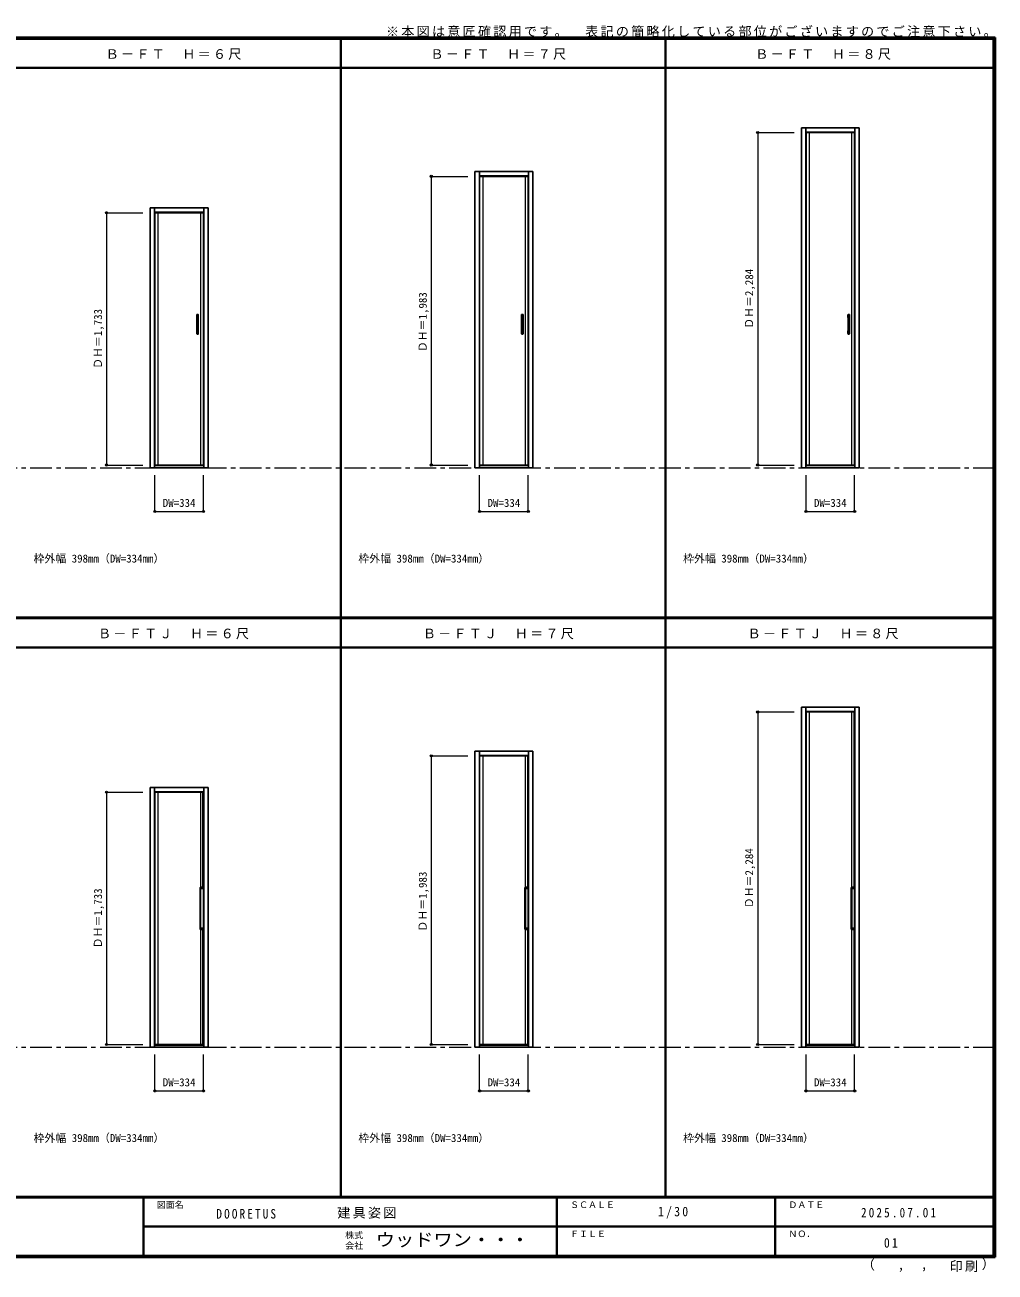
# Model space of a CAD drawing. Units: millimetres, scale not verified. Extents: x -6000 to 5700, y -4307 to 4260.
# Drawn here: x -966 to 5700, y -4307 to 4260 of the extents above; entities that cross this region are included whole.
import ezdxf
from ezdxf.enums import TextEntityAlignment as Align

# ---------------------------------------------------------------- set-up
doc = ezdxf.new("R2010")
doc.units = ezdxf.units.MM
doc.header["$LTSCALE"] = 30
doc.header["$PDMODE"] = 32
doc.header["$PDSIZE"] = 15
doc.linetypes.add('CHAIN1', pattern=[8, 5, -1, 1, -1])
for name, color, linetype, lineweight in [('0-1_通り芯', 7, 'CHAIN1', 18), ('0-2_扉', 3, 'Continuous', 25), ('0-3_仕上げ', 7, 'Continuous', 18), ('0-4_枠', 3, 'Continuous', 25), ('0-7_取手', 7, 'Continuous', 18), ('0-A_文字', 3, 'Continuous', 25), ('0-B_寸法', 4, 'Continuous', 9), ('F-1_枠', 6, 'Continuous', 40)]:
    doc.layers.add(name, color=color, linetype=linetype, lineweight=lineweight)
doc.layers.add('F-A_文字', color=7, linetype='Continuous')
doc.styles.add('ＭＳ ゴシック', font='')
doc.styles.get('ＭＳ ゴシック').set_extended_font_data('MS Gothic')

msp = doc.modelspace()

# ---------------------------------------------------------------- linework, layer by layer
at = {"layer": '0-1_通り芯'}
for p, q in [((-5490, 1218), (5700, 1218)), ((-5490, -2762.5), (5700, -2762.5))]:
    msp.add_line(p, q, dxfattribs=at)
at = {"layer": '0-2_扉'}
for p, q in [((4735.18, 3521), (4735.18, 1237)), ((2158.58, 3220), (2158.58, 1237)), ((2492.58, 3220), (2158.58, 3220)), ((2492.58, 3220), (2492.58, 1237)), ((260.98, 2970), (260.98, 1237)), ((260.98, 1237), (-73.02, 1237)), ((2492.58, 1237), (2158.58, 1237)), ((4735.18, 1237), (4401.18, 1237)), ((4735.18, -459.5), (4735.18, -2743.5)), ((2158.58, -760.5), (2158.58, -2743.5)), ((2492.58, -760.5), (2158.58, -760.5)), ((2492.58, -760.5), (2492.58, -2743.5)), ((260.98, -1010.5), (260.98, -2743.5)), ((260.98, -2743.5), (-73.02, -2743.5)), ((2492.58, -2743.5), (2158.58, -2743.5)), ((4735.18, -2743.5), (4401.18, -2743.5))]:
    msp.add_line(p, q, dxfattribs=at)
for points in [[(4735.18, 3521), (4401.18, 3521), (4401.18, 1237)], [(260.98, 2970), (-73.02, 2970), (-73.02, 1237)], [(4735.18, -459.5), (4401.18, -459.5), (4401.18, -2743.5)], [(260.98, -1010.5), (-73.02, -1010.5), (-73.02, -2743.5)]]:
    msp.add_lwpolyline(points, dxfattribs=at)
at = {"layer": '0-3_仕上げ'}
for p, q in [((4422.18, 3521), (4422.18, 1237)), ((4714.18, 3521), (4714.18, 1237)), ((2179.58, 3220), (2179.58, 1237)), ((2471.58, 3220), (2471.58, 1237)), ((-52.02, 2970), (-52.02, 1237)), ((239.98, 2970), (239.98, 1237)), ((4422.18, -459.5), (4422.18, -2743.5)), ((4714.18, -459.5), (4714.18, -1663.67)), ((2179.58, -760.5), (2179.58, -2743.5)), ((2471.58, -760.5), (2471.58, -1663.67)), ((-52.02, -1010.5), (-52.02, -2743.5)), ((239.98, -1010.5), (239.98, -1663.67)), ((239.98, -1953.33), (239.98, -2743.5)), ((2471.58, -1953.33), (2471.58, -2743.5)), ((4714.18, -1953.33), (4714.18, -2743.5))]:
    msp.add_line(p, q, dxfattribs=at)
at = {"layer": '0-4_枠'}
for p, q in [((4369.18, 1218), (4369.18, 3554)), ((4369.18, 3554), (4767.18, 3554)), ((4399.18, 1218), (4399.18, 3554)), ((4399.18, 3524), (4737.18, 3524)), ((4737.18, 1218), (4737.18, 3554)), ((4767.18, 1218), (4767.18, 3554)), ((2126.58, 1218), (2126.58, 3253)), ((2126.58, 3253), (2524.58, 3253)), ((2156.58, 1218), (2156.58, 3253)), ((2156.58, 3223), (2494.58, 3223)), ((2494.58, 1218), (2494.58, 3253)), ((2524.58, 1218), (2524.58, 3253)), ((-105.02, 1218), (-105.02, 3003)), ((-105.02, 3003), (292.98, 3003)), ((-75.02, 1218), (-75.02, 3003)), ((262.98, 1218), (262.98, 3003)), ((292.98, 1218), (292.98, 3003)), ((-75.02, 2973), (262.98, 2973)), ((-105.02, 1218), (292.98, 1218)), ((-75.02, 1233), (262.98, 1233)), ((2126.58, 1218), (2524.58, 1218)), ((2156.58, 1233), (2494.58, 1233)), ((4369.18, 1218), (4767.18, 1218)), ((4399.18, 1233), (4737.18, 1233)), ((4369.18, -2762.5), (4369.18, -426.5)), ((4369.18, -426.5), (4767.18, -426.5)), ((4399.18, -2762.5), (4399.18, -426.5)), ((4737.18, -2762.5), (4737.18, -426.5)), ((4767.18, -2762.5), (4767.18, -426.5)), ((4399.18, -456.5), (4737.18, -456.5)), ((2126.58, -2762.5), (2126.58, -727.5)), ((2126.58, -727.5), (2524.58, -727.5)), ((2156.58, -2762.5), (2156.58, -727.5)), ((2156.58, -757.5), (2494.58, -757.5)), ((2494.58, -2762.5), (2494.58, -727.5)), ((2524.58, -2762.5), (2524.58, -727.5)), ((-105.02, -2762.5), (-105.02, -977.5)), ((-105.02, -977.5), (292.98, -977.5)), ((-75.02, -2762.5), (-75.02, -977.5)), ((-75.02, -1007.5), (262.98, -1007.5)), ((262.98, -2762.5), (262.98, -977.5)), ((292.98, -2762.5), (292.98, -977.5)), ((-105.02, -2762.5), (292.98, -2762.5)), ((-75.02, -2747.5), (262.98, -2747.5)), ((2126.58, -2762.5), (2524.58, -2762.5)), ((2156.58, -2747.5), (2494.58, -2747.5)), ((4369.18, -2762.5), (4767.18, -2762.5)), ((4399.18, -2747.5), (4737.18, -2747.5))]:
    msp.add_line(p, q, dxfattribs=at)
at = {"layer": '0-7_取手'}
for p, q in [((214.48, 2250), (214.48, 2268)), ((226.48, 2250), (226.48, 2268)), ((2446.08, 2250), (2446.08, 2268)), ((2458.08, 2250), (2458.08, 2268)), ((4688.68, 2250), (4688.68, 2268)), ((4700.68, 2250), (4700.68, 2268)), ((214.48, 2140), (214.48, 2158)), ((226.48, 2140), (226.48, 2158)), ((2446.08, 2140), (2446.08, 2158)), ((2458.08, 2140), (2458.08, 2158)), ((4688.68, 2140), (4688.68, 2158)), ((4700.68, 2140), (4700.68, 2158))]:
    msp.add_line(p, q, dxfattribs=at)
at = {"layer": '0-7_取手', "color": 3, "lineweight": 25}
for p, q in [((215.48, 2138), (215.48, 2270)), ((224.48, 2271), (216.48, 2271)), ((225.48, 2138), (225.48, 2270)), ((2447.08, 2138), (2447.08, 2270)), ((2456.08, 2271), (2448.08, 2271)), ((2457.08, 2138), (2457.08, 2270)), ((4689.68, 2138), (4689.68, 2270)), ((4698.68, 2271), (4690.68, 2271)), ((4699.68, 2138), (4699.68, 2270)), ((216.48, 2137), (224.48, 2137)), ((2448.08, 2137), (2456.08, 2137)), ((4690.68, 2137), (4698.68, 2137))]:
    msp.add_line(p, q, dxfattribs=at)
at = {"layer": '0-7_取手'}
for centre, start, end in [((215.48, 2268), 90, 180), ((215.48, 2250), 180, 270), ((225.48, 2268), 0, 90), ((225.48, 2250), 270, 0), ((2447.08, 2268), 90, 180), ((2447.08, 2250), 180, 270), ((2457.08, 2268), 0, 90), ((2457.08, 2250), 270, 0), ((4689.68, 2268), 90, 180), ((4689.68, 2250), 180, 270), ((4699.68, 2268), 0, 90), ((4699.68, 2250), 270, 0), ((215.48, 2158), 90, 180), ((225.48, 2158), 0, 90), ((2447.08, 2158), 90, 180), ((2457.08, 2158), 0, 90), ((4689.68, 2158), 90, 180), ((4699.68, 2158), 0, 90), ((215.48, 2140), 180, 270), ((225.48, 2140), 270, 0), ((2447.08, 2140), 180, 270), ((2457.08, 2140), 270, 0), ((4689.68, 2140), 180, 270), ((4699.68, 2140), 270, 0)]:
    msp.add_arc(centre, 1, start, end, dxfattribs=at)
at = {"layer": '0-7_取手', "color": 3, "lineweight": 25}
for centre, start, end in [((216.48, 2270), 90, 180), ((224.48, 2270), 0, 90), ((2448.08, 2270), 90, 180), ((2456.08, 2270), 0, 90), ((4690.68, 2270), 90, 180), ((4698.68, 2270), 0, 90), ((216.48, 2138), 180, 270), ((224.48, 2138), 270, 0), ((2448.08, 2138), 180, 270), ((2456.08, 2138), 270, 0), ((4690.68, 2138), 180, 270), ((4698.68, 2138), 270, 0)]:
    msp.add_arc(centre, 1, start, end, dxfattribs=at)
at = {"layer": '0-A_文字'}
for p, q in [((4731.18, -1663.5), (4731.18, -459.5)), ((2488.58, -1663.5), (2488.58, -760.5)), ((256.98, -1663.5), (256.98, -1010.5)), ((237.98, -1666.5), (237.98, -1950.5)), ((240.98, -1663.5), (260.98, -1663.5)), ((240.98, -1674.5), (240.98, -1942.5)), ((243.98, -1671.5), (257.98, -1671.5)), ((260.98, -1663.5), (260.98, -1668.5)), ((260.98, -1668.5), (260.98, -1667)), ((260.98, -1668.5), (260.98, -1667)), ((2469.58, -1666.5), (2469.58, -1950.5)), ((2472.58, -1663.5), (2492.58, -1663.5)), ((2472.58, -1674.5), (2472.58, -1942.5)), ((2475.58, -1671.5), (2489.58, -1671.5)), ((2492.58, -1663.5), (2492.58, -1668.5)), ((2492.58, -1668.5), (2492.58, -1667)), ((2492.58, -1668.5), (2492.58, -1667)), ((4712.18, -1666.5), (4712.18, -1950.5)), ((4715.18, -1663.5), (4735.18, -1663.5)), ((4715.18, -1674.5), (4715.18, -1942.5)), ((4718.18, -1671.5), (4732.18, -1671.5)), ((4735.18, -1663.5), (4735.18, -1668.5)), ((4735.18, -1668.5), (4735.18, -1667)), ((4735.18, -1668.5), (4735.18, -1667)), ((240.98, -1953.5), (260.98, -1953.5)), ((243.98, -1945.5), (257.98, -1945.5)), ((256.98, -2743.5), (256.98, -1953.5)), ((260.98, -1948.5), (260.98, -1950)), ((260.98, -1948.5), (260.98, -1950)), ((260.98, -1948.5), (260.98, -1950)), ((260.98, -1953.5), (260.98, -1948.5)), ((2472.58, -1953.5), (2492.58, -1953.5)), ((2475.58, -1945.5), (2489.58, -1945.5)), ((2488.58, -2743.5), (2488.58, -1953.5)), ((2492.58, -1948.5), (2492.58, -1950)), ((2492.58, -1948.5), (2492.58, -1950)), ((2492.58, -1948.5), (2492.58, -1950)), ((2492.58, -1953.5), (2492.58, -1948.5)), ((4715.18, -1953.5), (4735.18, -1953.5)), ((4718.18, -1945.5), (4732.18, -1945.5)), ((4731.18, -2743.5), (4731.18, -1953.5)), ((4735.18, -1948.5), (4735.18, -1950)), ((4735.18, -1948.5), (4735.18, -1950)), ((4735.18, -1948.5), (4735.18, -1950)), ((4735.18, -1953.5), (4735.18, -1948.5))]:
    msp.add_line(p, q, dxfattribs=at)
for centre, start, end in [((240.98, -1666.5), 90, 180), ((243.98, -1674.5), 90, 180), ((257.98, -1668.5), 270, 0), ((2472.58, -1666.5), 90, 180), ((2475.58, -1674.5), 90, 180), ((2489.58, -1668.5), 270, 0), ((4715.18, -1666.5), 90, 180), ((4718.18, -1674.5), 90, 180), ((4732.18, -1668.5), 270, 0), ((240.98, -1950.5), 180, 270), ((243.98, -1942.5), 180, 270), ((257.98, -1948.5), 0, 90), ((2472.58, -1950.5), 180, 270), ((2475.58, -1942.5), 180, 270), ((2489.58, -1948.5), 0, 90), ((4715.18, -1950.5), 180, 270), ((4718.18, -1942.5), 180, 270), ((4732.18, -1948.5), 0, 90)]:
    msp.add_arc(centre, 3, start, end, dxfattribs=at)
at = {"layer": '0-B_寸法'}
for p, q in [((4069.18, 3521), (4069.18, 1237)), ((4069.18, 3521), (4319.18, 3521)), ((1826.58, 3220), (1826.58, 1237)), ((1826.58, 3220), (2076.58, 3220)), ((-405.02, 2970), (-405.02, 1237)), ((-405.02, 2970), (-155.02, 2970)), ((-405.02, 1237), (-155.02, 1237)), ((1826.58, 1237), (2076.58, 1237)), ((4069.18, 1237), (4319.18, 1237)), ((-73.02, 918), (-73.02, 1168)), ((260.98, 918), (260.98, 1168)), ((2158.58, 918), (2158.58, 1168)), ((2492.58, 918), (2492.58, 1168)), ((4401.18, 918), (4401.18, 1168)), ((4735.18, 918), (4735.18, 1168)), ((-73.02, 918), (260.98, 918)), ((2158.58, 918), (2492.58, 918)), ((4401.18, 918), (4735.18, 918)), ((4069.18, -459.5), (4069.18, -2743.5)), ((4069.18, -459.5), (4319.18, -459.5)), ((1826.58, -760.5), (1826.58, -2743.5)), ((1826.58, -760.5), (2076.58, -760.5)), ((-405.02, -1010.5), (-405.02, -2743.5)), ((-405.02, -1010.5), (-155.02, -1010.5)), ((-405.02, -2743.5), (-155.02, -2743.5)), ((-73.02, -3062.5), (-73.02, -2812.5)), ((260.98, -3062.5), (260.98, -2812.5)), ((1826.58, -2743.5), (2076.58, -2743.5)), ((2158.58, -3062.5), (2158.58, -2812.5)), ((2492.58, -3062.5), (2492.58, -2812.5)), ((4069.18, -2743.5), (4319.18, -2743.5)), ((4401.18, -3062.5), (4401.18, -2812.5)), ((4735.18, -3062.5), (4735.18, -2812.5)), ((-73.02, -3062.5), (260.98, -3062.5)), ((2158.58, -3062.5), (2492.58, -3062.5)), ((4401.18, -3062.5), (4735.18, -3062.5))]:
    msp.add_line(p, q, dxfattribs=at)
at = {"layer": '0-B_寸法', "color": 7}
for p in [(4069.18, 3521), (1826.58, 3220), (-405.02, 2970), (-405.02, 1237), (1826.58, 1237), (4069.18, 1237), (-73.02, 918), (260.98, 918), (2158.58, 918), (2492.58, 918), (4401.18, 918), (4735.18, 918), (4069.18, -459.5), (1826.58, -760.5), (-405.02, -1010.5), (-405.02, -2743.5), (1826.58, -2743.5), (4069.18, -2743.5), (-73.02, -3062.5), (260.98, -3062.5), (2158.58, -3062.5), (2492.58, -3062.5), (4401.18, -3062.5), (4735.18, -3062.5)]:
    msp.add_point(p, dxfattribs=at)
at = {"layer": 'F-1_枠'}
for p, q in [((-6000, 4175), (5700, 4175)), ((-6000, 4170), (5700, 4170)), ((-6000, 4165), (5700, 4165)), ((1204.8, 4165), (1204.8, -3790)), ((3436.4, 4165), (3436.4, -3790)), ((5690, 4175), (5690, -4205)), ((5695, 4175), (5695, -4205)), ((5700, 4175), (5700, -4205)), ((-6000, 3965), (5700, 3965)), ((-5990, 190.5), (5690, 190.5)), ((-5990, 187.5), (5690, 187.5)), ((-5990, 184.5), (5690, 184.5)), ((-5990, -15.5), (5690, -15.5)), ((5700, -3790), (-6000, -3790)), ((5700, -3795), (-6000, -3795)), ((-150, -3795), (-150, -4195)), ((2690, -3795), (2690, -4195)), ((4190, -3795), (4190, -4195)), ((-150, -3995), (5690, -3995.01)), ((5700, -4195), (-6000, -4195)), ((5700, -4200), (-6000, -4200)), ((5700, -4205), (-6000, -4205))]:
    msp.add_line(p, q, dxfattribs=at)

# ---------------------------------------------------------------- texts
at = {"layer": '0-A_文字', "color": 7, "style": 'ＭＳ ゴシック'}
for p in [(-906.8, 550.5), (1324.8, 550.5), (3556.4, 550.5), (-906.8, -3430), (1324.8, -3430), (3556.4, -3430)]:
    msp.add_text('枠外幅 398mm（DW=334mm）', height=54.99, dxfattribs=at).set_placement(p, align=Align.BOTTOM_LEFT)
at = {"layer": '0-A_文字', "color": 7, "char_height": 65.98, "attachment_point": 7, "style": 'ＭＳ ゴシック'}
for s, insert in [('\\T1.17;※本図は意匠確認用です。\u3000表記の簡略化している部位がございますのでご注意下さい。', (1515, 4175)), ('\\T1.17;Ｂ－ＦＴ\u3000Ｈ＝６尺', (-410.95, 4020)), ('\\T1.17;Ｂ－ＦＴ\u3000Ｈ＝７尺', (1820.65, 4020)), ('\\T1.17;Ｂ－ＦＴ\u3000Ｈ＝８尺', (4052.25, 4020)), ('\\T1.17;Ｂ－ＦＴＪ\u3000Ｈ＝６尺', (-463.45, 39.5)), ('\\T1.17;Ｂ－ＦＴＪ\u3000Ｈ＝７尺', (1768.15, 39.5)), ('\\T1.17;Ｂ－ＦＴＪ\u3000Ｈ＝８尺', (3999.75, 39.5))]:
    msp.add_mtext(s, dxfattribs=dict(at, insert=insert))
at = {"layer": '0-B_寸法', "color": 7, "style": 'ＭＳ ゴシック'}
for s, p in [('ＤＨ＝2,284', (4054.18, 2172.75)), ('ＤＨ＝1,983', (1811.58, 2012.25)), ('ＤＨ＝1,733', (-420.02, 1897.25)), ('ＤＨ＝2,284', (4054.18, -1807.75)), ('ＤＨ＝1,983', (1811.58, -1968.25)), ('ＤＨ＝1,733', (-420.02, -2083.25))]:
    msp.add_text(s, height=54.99, rotation=90, dxfattribs=at).set_placement(p, align=Align.BOTTOM_LEFT)
for p in [(-18.52, 933), (2213.08, 933), (4455.68, 933), (-18.52, -3047.5), (2213.08, -3047.5), (4455.68, -3047.5)]:
    msp.add_text('DW=334', height=54.99, dxfattribs=at).set_placement(p, align=Align.BOTTOM_LEFT)
at = {"layer": 'F-A_文字', "style": 'ＭＳ ゴシック'}
for s, height, p in [('図面名', 43.99, (-60, -3880)), ('ＳＣＡＬＥ', 43.99, (2780, -3880)), ('ＤＡＴＥ', 43.99, (4280, -3880)), ('株式', 43.99, (1235, -4089)), ('ＦＩＬＥ', 43.99, (2780, -4080)), ('ＮＯ．', 43.99, (4280, -4080)), ('会社', 43.99, (1235, -4161)), ('（', 65.98, (4784.03, -4308.31)), (',', 65.98, (5031.28, -4308.31)), (',', 65.98, (5190.2, -4305.53)), ('）', 65.98, (5608.4, -4304.13))]:
    msp.add_text(s, height=height, dxfattribs=at).set_placement(p, align=Align.BOTTOM_LEFT)
at = {"layer": 'F-A_文字', "style": 'ＭＳ ゴシック', "width": 1.1}
msp.add_text('ウッドワン・・・', height=87.98, dxfattribs=at).set_placement((1445, -4155), align=Align.BOTTOM_LEFT)
at = {"layer": 'F-A_文字', "char_height": 65.98, "attachment_point": 7, "style": 'ＭＳ ゴシック'}
for s, insert in [('\\T1.38;\\W0.9;1/30', (3383.75, -3940)), ('\\T1.39;\\W0.85;DOORETUS', (350, -3940.79)), ('\\T1.17;建具姿図', (1180.42, -3940)), ('\\T1.39;\\W0.85;2025.07.01', (4778.75, -3932.5)), ('\\T1.36;\\W0.9;01', (4936.25, -4140)), ('\\T1.17;印刷', (5388.15, -4306.92))]:
    msp.add_mtext(s, dxfattribs=dict(at, insert=insert))

doc.saveas('drawing.dxf')
